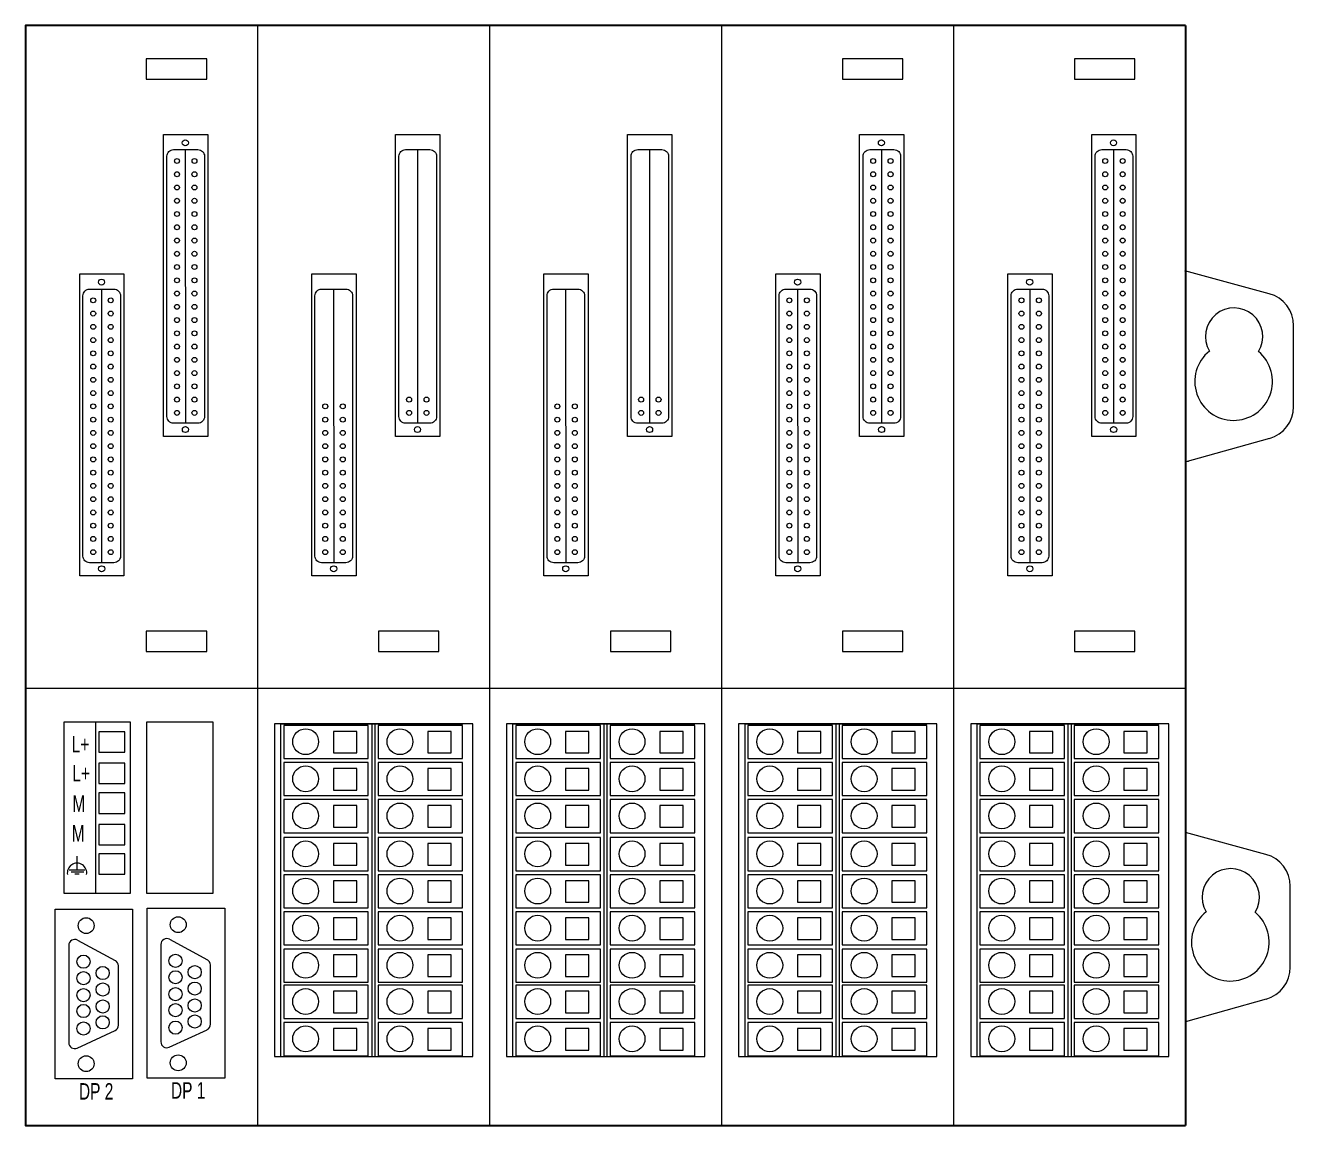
# Model space of a CAD drawing. Header units: millimetres. Extents: x 33157 to 59611, y -29750 to 1750.
# Drawn here: x 54864.7 to 55056, y -3821.6 to -3655.6 of the extents above; entities that cross this region are included whole.
import ezdxf

# ---------------------------------------------------------------- set-up
doc = ezdxf.new("R2010")
doc.units = ezdxf.units.MM
doc.layers.get('0').update_dxf_attribs({"lineweight": 18})
doc.layers.add('细实线', color=7, linetype='Continuous', lineweight=20)
doc.styles.add('HZ', font='arial.ttf')

msp = doc.modelspace()

# ---------------------------------------------------------------- linework, layer by layer
for p, q in [((54899.71, -3655.62), (54899.71, -3821.62)), ((54934.71, -3655.62), (54934.71, -3821.62)), ((54969.71, -3655.62), (54969.71, -3821.62)), ((54969.71, -3655.62), (54969.71, -3821.62)), ((54969.71, -3655.62), (54969.71, -3821.62)), ((55004.71, -3655.62), (55004.71, -3821.62)), ((55039.71, -3655.62), (55039.71, -3821.62)), ((55039.71, -3655.62), (55039.71, -3821.62)), ((55052.31, -3696.1), (55039.61, -3692.64)), ((55056, -3713.13), (55056, -3700.93)), ((55052.35, -3717.94), (55039.61, -3721.53)), ((55040, -3721.37), (55040.16, -3721.37)), ((54864.71, -3755.62), (55039.71, -3755.62)), ((54875.26, -3760.73), (54875.26, -3786.54)), ((54903.2, -3761.02), (54903.2, -3811.16)), ((54903.2, -3761.02), (54916.95, -3761.02)), ((54916.95, -3761.02), (54930.7, -3761.02)), ((54916.95, -3761.02), (54916.95, -3811.16)), ((54917.43, -3761.02), (54917.43, -3811.16)), ((54938.2, -3761.02), (54951.95, -3761.02)), ((54938.2, -3761.02), (54938.2, -3811.16)), ((54951.95, -3761.02), (54951.95, -3811.16)), ((54951.95, -3761.02), (54965.7, -3761.02)), ((54952.43, -3761.02), (54952.43, -3811.16)), ((54973.2, -3761.02), (54986.95, -3761.02)), ((54973.2, -3761.02), (54973.2, -3811.16)), ((54986.95, -3761.02), (54986.95, -3811.16)), ((54986.95, -3761.02), (55000.7, -3761.02)), ((54987.43, -3761.02), (54987.43, -3811.16)), ((55008.2, -3761.02), (55008.2, -3811.16)), ((55008.2, -3761.02), (55021.95, -3761.02)), ((55021.95, -3761.02), (55035.7, -3761.02)), ((55021.95, -3761.02), (55021.95, -3811.16)), ((55022.43, -3761.02), (55022.43, -3811.16)), ((55051.81, -3780.69), (55039.71, -3777.39)), ((54872.5, -3783.04), (54872.5, -3780.98)), ((54871.32, -3783.04), (54873.7, -3783.04)), ((54871.59, -3783.34), (54873.51, -3783.34)), ((54872.19, -3783.62), (54872.83, -3783.62)), ((55055.5, -3797.71), (55055.5, -3785.51)), ((54871.26, -3794.42), (54871.26, -3809.1)), ((54872.58, -3793.63), (54878.27, -3796.72)), ((54885.14, -3794.29), (54885.14, -3808.97)), ((54886.46, -3793.5), (54892.16, -3796.59)), ((54878.74, -3806.46), (54878.74, -3797.51)), ((54892.63, -3806.32), (54892.63, -3797.38)), ((55051.85, -3802.53), (55039.71, -3805.95)), ((54872.53, -3809.92), (54878.23, -3807.27)), ((54886.41, -3809.78), (54892.11, -3807.14)), ((54864.71, -3821.62), (54902.71, -3821.62))]:
    msp.add_line(p, q)
at = {"lineweight": 30}
msp.add_line((55039.71, -3655.62), (55039.71, -3821.62), dxfattribs=at)
msp.add_lwpolyline([(55039.71, -3655.62), (54864.71, -3655.62), (54864.71, -3821.62), (55039.71, -3821.62)], dxfattribs=at)
for points in [[(54882.95, -3660.66), (54882.95, -3663.73), (54892.07, -3663.73), (54892.07, -3660.66)], [(54987.95, -3660.66), (54987.95, -3663.73), (54997.07, -3663.73), (54997.07, -3660.66)], [(55022.95, -3660.66), (55022.95, -3663.73), (55032.07, -3663.73), (55032.07, -3660.66)], [(54882.95, -3746.99), (54882.95, -3750.07), (54892.07, -3750.07), (54892.07, -3746.99)], [(54917.95, -3746.99), (54917.95, -3750.07), (54927.07, -3750.07), (54927.07, -3746.99)], [(54952.95, -3746.99), (54952.95, -3750.07), (54962.07, -3750.07), (54962.07, -3746.99)], [(54987.95, -3746.99), (54987.95, -3750.07), (54997.07, -3750.07), (54997.07, -3746.99)], [(55022.95, -3746.99), (55022.95, -3750.07), (55032.07, -3750.07), (55032.07, -3746.99)], [(54870.49, -3760.73), (54870.49, -3786.54), (54880.56, -3786.54), (54880.56, -3760.73)], [(54882.99, -3760.73), (54882.99, -3786.54), (54893.05, -3786.54), (54893.05, -3760.73)], [(54875.77, -3762.2), (54875.77, -3765.28), (54879.7, -3765.28), (54879.7, -3762.2)], [(54902.29, -3761.02), (54902.29, -3811.16), (54932.18, -3811.16), (54932.18, -3761.02)], [(54903.69, -3761.23), (54903.69, -3766.23), (54916.43, -3766.23), (54916.43, -3761.23)], [(54911.16, -3762.13), (54911.16, -3765.38), (54914.68, -3765.38), (54914.68, -3762.13)], [(54917.92, -3761.23), (54917.92, -3766.23), (54930.66, -3766.23), (54930.66, -3761.23)], [(54925.4, -3762.13), (54925.4, -3765.38), (54928.91, -3765.38), (54928.91, -3762.13)], [(54937.29, -3761.02), (54937.29, -3811.16), (54967.18, -3811.16), (54967.18, -3761.02)], [(54938.69, -3761.23), (54938.69, -3766.23), (54951.43, -3766.23), (54951.43, -3761.23)], [(54946.16, -3762.13), (54946.16, -3765.38), (54949.68, -3765.38), (54949.68, -3762.13)], [(54952.92, -3761.23), (54952.92, -3766.23), (54965.66, -3766.23), (54965.66, -3761.23)], [(54960.4, -3762.13), (54960.4, -3765.38), (54963.91, -3765.38), (54963.91, -3762.13)], [(54972.29, -3761.02), (54972.29, -3811.16), (55002.18, -3811.16), (55002.18, -3761.02)], [(54973.69, -3761.23), (54973.69, -3766.23), (54986.43, -3766.23), (54986.43, -3761.23)], [(54981.16, -3762.13), (54981.16, -3765.38), (54984.68, -3765.38), (54984.68, -3762.13)], [(54987.92, -3761.23), (54987.92, -3766.23), (55000.66, -3766.23), (55000.66, -3761.23)], [(54995.4, -3762.13), (54995.4, -3765.38), (54998.91, -3765.38), (54998.91, -3762.13)], [(55007.29, -3761.02), (55007.29, -3811.16), (55037.18, -3811.16), (55037.18, -3761.02)], [(55008.69, -3761.23), (55008.69, -3766.23), (55021.43, -3766.23), (55021.43, -3761.23)], [(55016.16, -3762.13), (55016.16, -3765.38), (55019.68, -3765.38), (55019.68, -3762.13)], [(55022.92, -3761.23), (55022.92, -3766.23), (55035.66, -3766.23), (55035.66, -3761.23)], [(55030.4, -3762.13), (55030.4, -3765.38), (55033.91, -3765.38), (55033.91, -3762.13)], [(54875.77, -3766.94), (54875.77, -3770.02), (54879.7, -3770.02), (54879.7, -3766.94)], [(54903.69, -3766.83), (54903.69, -3771.83), (54916.43, -3771.83), (54916.43, -3766.83)], [(54911.16, -3767.73), (54911.16, -3770.98), (54914.68, -3770.98), (54914.68, -3767.73)], [(54917.92, -3766.83), (54917.92, -3771.83), (54930.66, -3771.83), (54930.66, -3766.83)], [(54925.4, -3767.73), (54925.4, -3770.98), (54928.91, -3770.98), (54928.91, -3767.73)], [(54938.69, -3766.83), (54938.69, -3771.83), (54951.43, -3771.83), (54951.43, -3766.83)], [(54946.16, -3767.73), (54946.16, -3770.98), (54949.68, -3770.98), (54949.68, -3767.73)], [(54952.92, -3766.83), (54952.92, -3771.83), (54965.66, -3771.83), (54965.66, -3766.83)], [(54960.4, -3767.73), (54960.4, -3770.98), (54963.91, -3770.98), (54963.91, -3767.73)], [(54973.69, -3766.83), (54973.69, -3771.83), (54986.43, -3771.83), (54986.43, -3766.83)], [(54981.16, -3767.73), (54981.16, -3770.98), (54984.68, -3770.98), (54984.68, -3767.73)], [(54987.92, -3766.83), (54987.92, -3771.83), (55000.66, -3771.83), (55000.66, -3766.83)], [(54995.4, -3767.73), (54995.4, -3770.98), (54998.91, -3770.98), (54998.91, -3767.73)], [(55008.69, -3766.83), (55008.69, -3771.83), (55021.43, -3771.83), (55021.43, -3766.83)], [(55016.16, -3767.73), (55016.16, -3770.98), (55019.68, -3770.98), (55019.68, -3767.73)], [(55022.92, -3766.83), (55022.92, -3771.83), (55035.66, -3771.83), (55035.66, -3766.83)], [(55030.4, -3767.73), (55030.4, -3770.98), (55033.91, -3770.98), (55033.91, -3767.73)], [(54875.77, -3771.43), (54875.77, -3774.51), (54879.7, -3774.51), (54879.7, -3771.43)], [(54903.69, -3772.43), (54903.69, -3777.43), (54916.43, -3777.43), (54916.43, -3772.43)], [(54911.16, -3773.33), (54911.16, -3776.58), (54914.68, -3776.58), (54914.68, -3773.33)], [(54917.92, -3772.43), (54917.92, -3777.43), (54930.66, -3777.43), (54930.66, -3772.43)], [(54925.4, -3773.33), (54925.4, -3776.58), (54928.91, -3776.58), (54928.91, -3773.33)], [(54938.69, -3772.43), (54938.69, -3777.43), (54951.43, -3777.43), (54951.43, -3772.43)], [(54946.16, -3773.33), (54946.16, -3776.58), (54949.68, -3776.58), (54949.68, -3773.33)], [(54952.92, -3772.43), (54952.92, -3777.43), (54965.66, -3777.43), (54965.66, -3772.43)], [(54960.4, -3773.33), (54960.4, -3776.58), (54963.91, -3776.58), (54963.91, -3773.33)], [(54973.69, -3772.43), (54973.69, -3777.43), (54986.43, -3777.43), (54986.43, -3772.43)], [(54981.16, -3773.33), (54981.16, -3776.58), (54984.68, -3776.58), (54984.68, -3773.33)], [(54987.92, -3772.43), (54987.92, -3777.43), (55000.66, -3777.43), (55000.66, -3772.43)], [(54995.4, -3773.33), (54995.4, -3776.58), (54998.91, -3776.58), (54998.91, -3773.33)], [(55008.69, -3772.43), (55008.69, -3777.43), (55021.43, -3777.43), (55021.43, -3772.43)], [(55016.16, -3773.33), (55016.16, -3776.58), (55019.68, -3776.58), (55019.68, -3773.33)], [(55022.92, -3772.43), (55022.92, -3777.43), (55035.66, -3777.43), (55035.66, -3772.43)], [(55030.4, -3773.33), (55030.4, -3776.58), (55033.91, -3776.58), (55033.91, -3773.33)], [(54875.77, -3776.17), (54875.77, -3779.25), (54879.7, -3779.25), (54879.7, -3776.17)], [(54903.69, -3778.16), (54903.69, -3783.16), (54916.43, -3783.16), (54916.43, -3778.16)], [(54911.16, -3779.06), (54911.16, -3782.31), (54914.68, -3782.31), (54914.68, -3779.06)], [(54917.92, -3778.16), (54917.92, -3783.16), (54930.66, -3783.16), (54930.66, -3778.16)], [(54925.4, -3779.06), (54925.4, -3782.31), (54928.91, -3782.31), (54928.91, -3779.06)], [(54938.69, -3778.16), (54938.69, -3783.16), (54951.43, -3783.16), (54951.43, -3778.16)], [(54946.16, -3779.06), (54946.16, -3782.31), (54949.68, -3782.31), (54949.68, -3779.06)], [(54952.92, -3778.16), (54952.92, -3783.16), (54965.66, -3783.16), (54965.66, -3778.16)], [(54960.4, -3779.06), (54960.4, -3782.31), (54963.91, -3782.31), (54963.91, -3779.06)], [(54973.69, -3778.16), (54973.69, -3783.16), (54986.43, -3783.16), (54986.43, -3778.16)], [(54981.16, -3779.06), (54981.16, -3782.31), (54984.68, -3782.31), (54984.68, -3779.06)], [(54987.92, -3778.16), (54987.92, -3783.16), (55000.66, -3783.16), (55000.66, -3778.16)], [(54995.4, -3779.06), (54995.4, -3782.31), (54998.91, -3782.31), (54998.91, -3779.06)], [(55008.69, -3778.16), (55008.69, -3783.16), (55021.43, -3783.16), (55021.43, -3778.16)], [(55016.16, -3779.06), (55016.16, -3782.31), (55019.68, -3782.31), (55019.68, -3779.06)], [(55022.92, -3778.16), (55022.92, -3783.16), (55035.66, -3783.16), (55035.66, -3778.16)], [(55030.4, -3779.06), (55030.4, -3782.31), (55033.91, -3782.31), (55033.91, -3779.06)], [(54875.77, -3780.62), (54875.77, -3783.69), (54879.7, -3783.69), (54879.7, -3780.62)], [(54903.69, -3783.76), (54903.69, -3788.76), (54916.43, -3788.76), (54916.43, -3783.76)], [(54911.16, -3784.66), (54911.16, -3787.91), (54914.68, -3787.91), (54914.68, -3784.66)], [(54917.92, -3783.76), (54917.92, -3788.76), (54930.66, -3788.76), (54930.66, -3783.76)], [(54925.4, -3784.66), (54925.4, -3787.91), (54928.91, -3787.91), (54928.91, -3784.66)], [(54938.69, -3783.76), (54938.69, -3788.76), (54951.43, -3788.76), (54951.43, -3783.76)], [(54946.16, -3784.66), (54946.16, -3787.91), (54949.68, -3787.91), (54949.68, -3784.66)], [(54952.92, -3783.76), (54952.92, -3788.76), (54965.66, -3788.76), (54965.66, -3783.76)], [(54960.4, -3784.66), (54960.4, -3787.91), (54963.91, -3787.91), (54963.91, -3784.66)], [(54973.69, -3783.76), (54973.69, -3788.76), (54986.43, -3788.76), (54986.43, -3783.76)], [(54981.16, -3784.66), (54981.16, -3787.91), (54984.68, -3787.91), (54984.68, -3784.66)], [(54987.92, -3783.76), (54987.92, -3788.76), (55000.66, -3788.76), (55000.66, -3783.76)], [(54995.4, -3784.66), (54995.4, -3787.91), (54998.91, -3787.91), (54998.91, -3784.66)], [(55008.69, -3783.76), (55008.69, -3788.76), (55021.43, -3788.76), (55021.43, -3783.76)], [(55016.16, -3784.66), (55016.16, -3787.91), (55019.68, -3787.91), (55019.68, -3784.66)], [(55022.92, -3783.76), (55022.92, -3788.76), (55035.66, -3788.76), (55035.66, -3783.76)], [(55030.4, -3784.66), (55030.4, -3787.91), (55033.91, -3787.91), (55033.91, -3784.66)], [(54869.18, -3788.96), (54880.89, -3788.96), (54880.89, -3814.57), (54869.18, -3814.57)], [(54883.06, -3788.83), (54894.77, -3788.83), (54894.77, -3814.44), (54883.06, -3814.44)], [(54903.69, -3789.36), (54903.69, -3794.36), (54916.43, -3794.36), (54916.43, -3789.36)], [(54917.92, -3789.36), (54917.92, -3794.36), (54930.66, -3794.36), (54930.66, -3789.36)], [(54938.69, -3789.36), (54938.69, -3794.36), (54951.43, -3794.36), (54951.43, -3789.36)], [(54952.92, -3789.36), (54952.92, -3794.36), (54965.66, -3794.36), (54965.66, -3789.36)], [(54973.69, -3789.36), (54973.69, -3794.36), (54986.43, -3794.36), (54986.43, -3789.36)], [(54987.92, -3789.36), (54987.92, -3794.36), (55000.66, -3794.36), (55000.66, -3789.36)], [(55008.69, -3789.36), (55008.69, -3794.36), (55021.43, -3794.36), (55021.43, -3789.36)], [(55022.92, -3789.36), (55022.92, -3794.36), (55035.66, -3794.36), (55035.66, -3789.36)], [(54911.16, -3790.26), (54911.16, -3793.51), (54914.68, -3793.51), (54914.68, -3790.26)], [(54925.4, -3790.26), (54925.4, -3793.51), (54928.91, -3793.51), (54928.91, -3790.26)], [(54946.16, -3790.26), (54946.16, -3793.51), (54949.68, -3793.51), (54949.68, -3790.26)], [(54960.4, -3790.26), (54960.4, -3793.51), (54963.91, -3793.51), (54963.91, -3790.26)], [(54981.16, -3790.26), (54981.16, -3793.51), (54984.68, -3793.51), (54984.68, -3790.26)], [(54995.4, -3790.26), (54995.4, -3793.51), (54998.91, -3793.51), (54998.91, -3790.26)], [(55016.16, -3790.26), (55016.16, -3793.51), (55019.68, -3793.51), (55019.68, -3790.26)], [(55030.4, -3790.26), (55030.4, -3793.51), (55033.91, -3793.51), (55033.91, -3790.26)], [(54903.69, -3794.97), (54903.69, -3799.97), (54916.43, -3799.97), (54916.43, -3794.97)], [(54917.92, -3794.97), (54917.92, -3799.97), (54930.66, -3799.97), (54930.66, -3794.97)], [(54938.69, -3794.97), (54938.69, -3799.97), (54951.43, -3799.97), (54951.43, -3794.97)], [(54952.92, -3794.97), (54952.92, -3799.97), (54965.66, -3799.97), (54965.66, -3794.97)], [(54973.69, -3794.97), (54973.69, -3799.97), (54986.43, -3799.97), (54986.43, -3794.97)], [(54987.92, -3794.97), (54987.92, -3799.97), (55000.66, -3799.97), (55000.66, -3794.97)], [(55008.69, -3794.97), (55008.69, -3799.97), (55021.43, -3799.97), (55021.43, -3794.97)], [(55022.92, -3794.97), (55022.92, -3799.97), (55035.66, -3799.97), (55035.66, -3794.97)], [(54911.16, -3795.87), (54911.16, -3799.12), (54914.68, -3799.12), (54914.68, -3795.87)], [(54925.4, -3795.87), (54925.4, -3799.12), (54928.91, -3799.12), (54928.91, -3795.87)], [(54946.16, -3795.87), (54946.16, -3799.12), (54949.68, -3799.12), (54949.68, -3795.87)], [(54960.4, -3795.87), (54960.4, -3799.12), (54963.91, -3799.12), (54963.91, -3795.87)], [(54981.16, -3795.87), (54981.16, -3799.12), (54984.68, -3799.12), (54984.68, -3795.87)], [(54995.4, -3795.87), (54995.4, -3799.12), (54998.91, -3799.12), (54998.91, -3795.87)], [(55016.16, -3795.87), (55016.16, -3799.12), (55019.68, -3799.12), (55019.68, -3795.87)], [(55030.4, -3795.87), (55030.4, -3799.12), (55033.91, -3799.12), (55033.91, -3795.87)], [(54903.69, -3800.44), (54903.69, -3805.44), (54916.43, -3805.44), (54916.43, -3800.44)], [(54917.92, -3800.44), (54917.92, -3805.44), (54930.66, -3805.44), (54930.66, -3800.44)], [(54938.69, -3800.44), (54938.69, -3805.44), (54951.43, -3805.44), (54951.43, -3800.44)], [(54952.92, -3800.44), (54952.92, -3805.44), (54965.66, -3805.44), (54965.66, -3800.44)], [(54973.69, -3800.44), (54973.69, -3805.44), (54986.43, -3805.44), (54986.43, -3800.44)], [(54987.92, -3800.44), (54987.92, -3805.44), (55000.66, -3805.44), (55000.66, -3800.44)], [(55008.69, -3800.44), (55008.69, -3805.44), (55021.43, -3805.44), (55021.43, -3800.44)], [(55022.92, -3800.44), (55022.92, -3805.44), (55035.66, -3805.44), (55035.66, -3800.44)], [(54911.16, -3801.33), (54911.16, -3804.59), (54914.68, -3804.59), (54914.68, -3801.33)], [(54925.4, -3801.33), (54925.4, -3804.59), (54928.91, -3804.59), (54928.91, -3801.33)], [(54946.16, -3801.33), (54946.16, -3804.59), (54949.68, -3804.59), (54949.68, -3801.33)], [(54960.4, -3801.33), (54960.4, -3804.59), (54963.91, -3804.59), (54963.91, -3801.33)], [(54981.16, -3801.33), (54981.16, -3804.59), (54984.68, -3804.59), (54984.68, -3801.33)], [(54995.4, -3801.33), (54995.4, -3804.59), (54998.91, -3804.59), (54998.91, -3801.33)], [(55016.16, -3801.33), (55016.16, -3804.59), (55019.68, -3804.59), (55019.68, -3801.33)], [(55030.4, -3801.33), (55030.4, -3804.59), (55033.91, -3804.59), (55033.91, -3801.33)], [(54903.69, -3806.06), (54903.69, -3811.06), (54916.43, -3811.06), (54916.43, -3806.06)], [(54917.92, -3806.06), (54917.92, -3811.06), (54930.66, -3811.06), (54930.66, -3806.06)], [(54938.69, -3806.06), (54938.69, -3811.06), (54951.43, -3811.06), (54951.43, -3806.06)], [(54952.92, -3806.06), (54952.92, -3811.06), (54965.66, -3811.06), (54965.66, -3806.06)], [(54973.69, -3806.06), (54973.69, -3811.06), (54986.43, -3811.06), (54986.43, -3806.06)], [(54987.92, -3806.06), (54987.92, -3811.06), (55000.66, -3811.06), (55000.66, -3806.06)], [(55008.69, -3806.06), (55008.69, -3811.06), (55021.43, -3811.06), (55021.43, -3806.06)], [(55022.92, -3806.06), (55022.92, -3811.06), (55035.66, -3811.06), (55035.66, -3806.06)], [(54911.16, -3806.96), (54911.16, -3810.21), (54914.68, -3810.21), (54914.68, -3806.96)], [(54925.4, -3806.96), (54925.4, -3810.21), (54928.91, -3810.21), (54928.91, -3806.96)], [(54946.16, -3806.96), (54946.16, -3810.21), (54949.68, -3810.21), (54949.68, -3806.96)], [(54960.4, -3806.96), (54960.4, -3810.21), (54963.91, -3810.21), (54963.91, -3806.96)], [(54981.16, -3806.96), (54981.16, -3810.21), (54984.68, -3810.21), (54984.68, -3806.96)], [(54995.4, -3806.96), (54995.4, -3810.21), (54998.91, -3810.21), (54998.91, -3806.96)], [(55016.16, -3806.96), (55016.16, -3810.21), (55019.68, -3810.21), (55019.68, -3806.96)], [(55030.4, -3806.96), (55030.4, -3810.21), (55033.91, -3810.21), (55033.91, -3806.96)]]:
    msp.add_lwpolyline(points, close=True)
for centre, radius in [((54906.98, -3763.69), 1.95), ((54921.21, -3763.69), 1.95), ((54941.98, -3763.69), 1.95), ((54956.21, -3763.69), 1.95), ((54976.98, -3763.69), 1.95), ((54991.21, -3763.69), 1.95), ((55011.98, -3763.69), 1.95), ((55026.21, -3763.69), 1.95), ((54906.98, -3769.29), 1.95), ((54921.21, -3769.29), 1.95), ((54941.98, -3769.29), 1.95), ((54956.21, -3769.29), 1.95), ((54976.98, -3769.29), 1.95), ((54991.21, -3769.29), 1.95), ((55011.98, -3769.29), 1.95), ((55026.21, -3769.29), 1.95), ((54906.98, -3774.89), 1.95), ((54921.21, -3774.89), 1.95), ((54941.98, -3774.89), 1.95), ((54956.21, -3774.89), 1.95), ((54976.98, -3774.89), 1.95), ((54991.21, -3774.89), 1.95), ((55011.98, -3774.89), 1.95), ((55026.21, -3774.89), 1.95), ((54906.98, -3780.62), 1.95), ((54921.21, -3780.62), 1.95), ((54941.98, -3780.62), 1.95), ((54956.21, -3780.62), 1.95), ((54976.98, -3780.62), 1.95), ((54991.21, -3780.62), 1.95), ((55011.98, -3780.62), 1.95), ((55026.21, -3780.62), 1.95), ((54906.98, -3786.22), 1.95), ((54921.21, -3786.22), 1.95), ((54941.98, -3786.22), 1.95), ((54956.21, -3786.22), 1.95), ((54976.98, -3786.22), 1.95), ((54991.21, -3786.22), 1.95), ((55011.98, -3786.22), 1.95), ((55026.21, -3786.22), 1.95), ((54873.88, -3791.44), 1.2), ((54887.76, -3791.3), 1.2), ((54906.98, -3791.82), 1.95), ((54921.21, -3791.82), 1.95), ((54941.98, -3791.82), 1.95), ((54956.21, -3791.82), 1.95), ((54976.98, -3791.82), 1.95), ((54991.21, -3791.82), 1.95), ((55011.98, -3791.82), 1.95), ((55026.21, -3791.82), 1.95), ((54873.47, -3796.88), 0.994), ((54887.36, -3796.75), 0.994), ((54906.98, -3797.43), 1.95), ((54921.21, -3797.43), 1.95), ((54941.98, -3797.43), 1.95), ((54956.21, -3797.43), 1.95), ((54976.98, -3797.43), 1.95), ((54991.21, -3797.43), 1.95), ((55011.98, -3797.43), 1.95), ((55026.21, -3797.43), 1.95), ((54873.47, -3799.36), 0.994), ((54876.37, -3798.59), 0.994), ((54887.36, -3799.23), 0.994), ((54890.25, -3798.46), 0.994), ((54873.47, -3801.92), 0.994), ((54876.37, -3801.07), 0.994), ((54887.36, -3801.79), 0.994), ((54890.25, -3800.94), 0.994), ((54906.98, -3802.9), 1.95), ((54921.21, -3802.9), 1.95), ((54941.98, -3802.9), 1.95), ((54956.21, -3802.9), 1.95), ((54976.98, -3802.9), 1.95), ((54991.21, -3802.9), 1.95), ((55011.98, -3802.9), 1.95), ((55026.21, -3802.9), 1.95), ((54876.37, -3803.63), 0.994), ((54890.25, -3803.5), 0.994), ((54873.47, -3804.33), 0.994), ((54887.36, -3804.2), 0.994), ((54873.47, -3806.97), 0.994), ((54876.37, -3806.04), 0.994), ((54887.36, -3806.83), 0.994), ((54890.25, -3805.91), 0.994), ((54906.98, -3808.52), 1.95), ((54921.21, -3808.52), 1.95), ((54941.98, -3808.52), 1.95), ((54956.21, -3808.52), 1.95), ((54976.98, -3808.52), 1.95), ((54991.21, -3808.52), 1.95), ((55011.98, -3808.52), 1.95), ((55026.21, -3808.52), 1.95), ((54873.88, -3812.27), 1.2), ((54887.76, -3812.14), 1.2)]:
    msp.add_circle(centre, radius)
for centre, radius, start, end in [((55051, -3700.93), 5, 0, 74.7449), ((55047.01, -3702.57), 4.32, 328.3, 210.6524), ((55046.95, -3709.35), 5.86, 128.6083, 50.3442), ((55051, -3713.13), 5, 285.7247, 360), ((55050.5, -3785.51), 5, 0, 74.7449), ((54872.5, -3783.49), 1.47, 350.3006, 189.6994), ((55046.51, -3787.16), 4.32, 328.3, 210.6524), ((55046.45, -3793.94), 5.86, 128.6083, 50.3442), ((54872.15, -3794.42), 0.895, 61.5158, 180), ((54886.04, -3794.29), 0.895, 61.5158, 180), ((54877.85, -3797.51), 0.895, 0, 61.5158), ((54891.73, -3797.38), 0.895, 0, 61.5158), ((55050.5, -3797.71), 5, 285.7247, 0), ((54877.85, -3806.46), 0.895, 294.9385, 0), ((54891.73, -3806.32), 0.895, 294.9385, 0), ((54872.15, -3809.1), 0.895, 180, 294.9385), ((54886.04, -3808.97), 0.895, 180, 294.9385)]:
    msp.add_arc(centre, radius, start, end)
at = {"layer": '细实线'}
for p, q in [((54899.71, -3655.62), (54899.71, -3821.62)), ((54899.71, -3655.62), (54899.71, -3821.62)), ((54969.71, -3655.62), (54969.71, -3821.62)), ((54888.83, -3674.39), (54888.85, -3715.67)), ((54923.83, -3674.39), (54923.85, -3715.67)), ((54958.83, -3674.39), (54958.85, -3715.67)), ((54958.83, -3674.39), (54958.85, -3715.67)), ((54993.83, -3674.39), (54993.85, -3715.67)), ((55028.83, -3674.39), (55028.85, -3715.67)), ((55028.83, -3674.39), (55028.85, -3715.67)), ((54876.19, -3695.41), (54876.21, -3736.69)), ((54911.19, -3695.41), (54911.21, -3736.69)), ((54946.19, -3695.41), (54946.21, -3736.69)), ((54946.19, -3695.41), (54946.21, -3736.69)), ((54981.19, -3695.41), (54981.21, -3736.69)), ((55016.19, -3695.41), (55016.21, -3736.69)), ((55016.19, -3695.41), (55016.21, -3736.69))]:
    msp.add_line(p, q, dxfattribs=at)
for points in [[(54885.54, -3672.1), (54892.21, -3672.1), (54892.21, -3717.64), (54885.54, -3717.64)], [(54920.54, -3672.1), (54927.21, -3672.1), (54927.21, -3717.64), (54920.54, -3717.64)], [(54955.54, -3672.1), (54962.21, -3672.1), (54962.21, -3717.64), (54955.54, -3717.64)], [(54990.54, -3672.1), (54997.21, -3672.1), (54997.21, -3717.64), (54990.54, -3717.64)], [(55025.54, -3672.1), (55032.21, -3672.1), (55032.21, -3717.64), (55025.54, -3717.64)], [(54872.91, -3693.12), (54879.58, -3693.12), (54879.58, -3738.66), (54872.91, -3738.66)], [(54907.91, -3693.12), (54914.58, -3693.12), (54914.58, -3738.66), (54907.91, -3738.66)], [(54942.91, -3693.12), (54949.58, -3693.12), (54949.58, -3738.66), (54942.91, -3738.66)], [(54977.91, -3693.12), (54984.58, -3693.12), (54984.58, -3738.66), (54977.91, -3738.66)], [(55012.91, -3693.12), (55019.58, -3693.12), (55019.58, -3738.66), (55012.91, -3738.66)]]:
    msp.add_lwpolyline(points, close=True, dxfattribs=at)
for points in [[(54887.06, -3674.36), (54890.72, -3674.36, -0.414214), (54891.72, -3675.36), (54891.72, -3714.64, -0.414214), (54890.72, -3715.64), (54887.06, -3715.64, -0.414214), (54886.06, -3714.64), (54886.06, -3675.36, -0.414214)], [(54922.06, -3674.36), (54925.72, -3674.36, -0.414214), (54926.72, -3675.36), (54926.72, -3714.64, -0.414214), (54925.72, -3715.64), (54922.06, -3715.64, -0.414214), (54921.06, -3714.64), (54921.06, -3675.36, -0.414214)], [(54957.06, -3674.36), (54960.72, -3674.36, -0.414214), (54961.72, -3675.36), (54961.72, -3714.64, -0.414214), (54960.72, -3715.64), (54957.06, -3715.64, -0.414214), (54956.06, -3714.64), (54956.06, -3675.36, -0.414214)], [(54992.06, -3674.36), (54995.72, -3674.36, -0.414214), (54996.72, -3675.36), (54996.72, -3714.64, -0.414214), (54995.72, -3715.64), (54992.06, -3715.64, -0.414214), (54991.06, -3714.64), (54991.06, -3675.36, -0.414214)], [(55027.06, -3674.36), (55030.72, -3674.36, -0.414214), (55031.72, -3675.36), (55031.72, -3714.64, -0.414214), (55030.72, -3715.64), (55027.06, -3715.64, -0.414214), (55026.06, -3714.64), (55026.06, -3675.36, -0.414214)], [(54874.39, -3695.41), (54878.05, -3695.41, -0.414214), (54879.05, -3696.41), (54879.05, -3735.69, -0.414214), (54878.05, -3736.69), (54874.39, -3736.69, -0.414214), (54873.39, -3735.69), (54873.39, -3696.41, -0.414214)], [(54909.39, -3695.41), (54913.05, -3695.41, -0.414214), (54914.05, -3696.41), (54914.05, -3735.69, -0.414214), (54913.05, -3736.69), (54909.39, -3736.69, -0.414214), (54908.39, -3735.69), (54908.39, -3696.41, -0.414214)], [(54944.39, -3695.41), (54948.05, -3695.41, -0.414214), (54949.05, -3696.41), (54949.05, -3735.69, -0.414214), (54948.05, -3736.69), (54944.39, -3736.69, -0.414214), (54943.39, -3735.69), (54943.39, -3696.41, -0.414214)], [(54979.39, -3695.41), (54983.05, -3695.41, -0.414214), (54984.05, -3696.41), (54984.05, -3735.69, -0.414214), (54983.05, -3736.69), (54979.39, -3736.69, -0.414214), (54978.39, -3735.69), (54978.39, -3696.41, -0.414214)], [(55014.39, -3695.41), (55018.05, -3695.41, -0.414214), (55019.05, -3696.41), (55019.05, -3735.69, -0.414214), (55018.05, -3736.69), (55014.39, -3736.69, -0.414214), (55013.39, -3735.69), (55013.39, -3696.41, -0.414214)]]:
    msp.add_lwpolyline(points, format="xyb", close=True, dxfattribs=at)
for centre, radius in [((54888.83, -3673.34), 0.462), ((54993.83, -3673.34), 0.462), ((55028.83, -3673.34), 0.462), ((54887.58, -3676.08), 0.373), ((54890.21, -3676.08), 0.373), ((54992.58, -3676.08), 0.373), ((54995.21, -3676.08), 0.373), ((55027.58, -3676.08), 0.373), ((55030.21, -3676.08), 0.373), ((54887.58, -3678.08), 0.373), ((54890.21, -3678.08), 0.373), ((54992.58, -3678.08), 0.373), ((54995.21, -3678.08), 0.373), ((55027.58, -3678.08), 0.373), ((55030.21, -3678.08), 0.373), ((54887.58, -3680.08), 0.373), ((54890.21, -3680.08), 0.373), ((54992.58, -3680.08), 0.373), ((54995.21, -3680.08), 0.373), ((55027.58, -3680.08), 0.373), ((55030.21, -3680.08), 0.373), ((54887.58, -3682.08), 0.373), ((54890.21, -3682.08), 0.373), ((54992.58, -3682.08), 0.373), ((54995.21, -3682.08), 0.373), ((55027.58, -3682.08), 0.373), ((55030.21, -3682.08), 0.373), ((54887.58, -3684.08), 0.373), ((54890.21, -3684.08), 0.373), ((54992.58, -3684.08), 0.373), ((54995.21, -3684.08), 0.373), ((55027.58, -3684.08), 0.373), ((55030.21, -3684.08), 0.373), ((54887.58, -3686.08), 0.373), ((54890.21, -3686.08), 0.373), ((54992.58, -3686.08), 0.373), ((54995.21, -3686.08), 0.373), ((55027.58, -3686.08), 0.373), ((55030.21, -3686.08), 0.373), ((54887.58, -3688.08), 0.373), ((54890.21, -3688.08), 0.373), ((54992.58, -3688.08), 0.373), ((54995.21, -3688.08), 0.373), ((55027.58, -3688.08), 0.373), ((55030.21, -3688.08), 0.373), ((54887.58, -3690.08), 0.373), ((54890.21, -3690.08), 0.373), ((54992.58, -3690.08), 0.373), ((54995.21, -3690.08), 0.373), ((55027.58, -3690.08), 0.373), ((55030.21, -3690.08), 0.373), ((54887.58, -3692.08), 0.373), ((54890.21, -3692.08), 0.373), ((54992.58, -3692.08), 0.373), ((54995.21, -3692.08), 0.373), ((55027.58, -3692.08), 0.373), ((55030.21, -3692.08), 0.373), ((54887.58, -3694.08), 0.373), ((54890.21, -3694.08), 0.373), ((54992.58, -3694.08), 0.373), ((54995.21, -3694.08), 0.373), ((55027.58, -3694.08), 0.373), ((55030.21, -3694.08), 0.373), ((54876.19, -3694.36), 0.462), ((54887.58, -3696.08), 0.373), ((54890.21, -3696.08), 0.373), ((54981.19, -3694.36), 0.462), ((54992.58, -3696.08), 0.373), ((54995.21, -3696.08), 0.373), ((55016.19, -3694.36), 0.462), ((55027.58, -3696.08), 0.373), ((55030.21, -3696.08), 0.373), ((54874.94, -3697.1), 0.373), ((54877.58, -3697.1), 0.373), ((54979.94, -3697.1), 0.373), ((54982.58, -3697.1), 0.373), ((55014.94, -3697.1), 0.373), ((55017.58, -3697.1), 0.373), ((54874.94, -3699.1), 0.373), ((54877.58, -3699.1), 0.373), ((54887.58, -3698.08), 0.373), ((54890.21, -3698.08), 0.373), ((54979.94, -3699.1), 0.373), ((54982.58, -3699.1), 0.373), ((54992.58, -3698.08), 0.373), ((54995.21, -3698.08), 0.373), ((55014.94, -3699.1), 0.373), ((55017.58, -3699.1), 0.373), ((55027.58, -3698.08), 0.373), ((55030.21, -3698.08), 0.373), ((54874.94, -3701.1), 0.373), ((54877.58, -3701.1), 0.373), ((54887.58, -3700.08), 0.373), ((54890.21, -3700.08), 0.373), ((54979.94, -3701.1), 0.373), ((54982.58, -3701.1), 0.373), ((54992.58, -3700.08), 0.373), ((54995.21, -3700.08), 0.373), ((55014.94, -3701.1), 0.373), ((55017.58, -3701.1), 0.373), ((55027.58, -3700.08), 0.373), ((55030.21, -3700.08), 0.373), ((54874.94, -3703.1), 0.373), ((54877.58, -3703.1), 0.373), ((54887.58, -3702.08), 0.373), ((54890.21, -3702.08), 0.373), ((54979.94, -3703.1), 0.373), ((54982.58, -3703.1), 0.373), ((54992.58, -3702.08), 0.373), ((54995.21, -3702.08), 0.373), ((55014.94, -3703.1), 0.373), ((55017.58, -3703.1), 0.373), ((55027.58, -3702.08), 0.373), ((55030.21, -3702.08), 0.373), ((54874.94, -3705.1), 0.373), ((54877.58, -3705.1), 0.373), ((54887.58, -3704.08), 0.373), ((54890.21, -3704.08), 0.373), ((54979.94, -3705.1), 0.373), ((54982.58, -3705.1), 0.373), ((54992.58, -3704.08), 0.373), ((54995.21, -3704.08), 0.373), ((55014.94, -3705.1), 0.373), ((55017.58, -3705.1), 0.373), ((55027.58, -3704.08), 0.373), ((55030.21, -3704.08), 0.373), ((54874.94, -3707.1), 0.373), ((54877.58, -3707.1), 0.373), ((54887.58, -3706.08), 0.373), ((54890.21, -3706.08), 0.373), ((54979.94, -3707.1), 0.373), ((54982.58, -3707.1), 0.373), ((54992.58, -3706.08), 0.373), ((54995.21, -3706.08), 0.373), ((55014.94, -3707.1), 0.373), ((55017.58, -3707.1), 0.373), ((55027.58, -3706.08), 0.373), ((55030.21, -3706.08), 0.373), ((54874.94, -3709.1), 0.373), ((54877.58, -3709.1), 0.373), ((54887.58, -3708.08), 0.373), ((54890.21, -3708.08), 0.373), ((54979.94, -3709.1), 0.373), ((54982.58, -3709.1), 0.373), ((54992.58, -3708.08), 0.373), ((54995.21, -3708.08), 0.373), ((55014.94, -3709.1), 0.373), ((55017.58, -3709.1), 0.373), ((55027.58, -3708.08), 0.373), ((55030.21, -3708.08), 0.373), ((54874.94, -3711.1), 0.373), ((54877.58, -3711.1), 0.373), ((54887.58, -3710.08), 0.373), ((54890.21, -3710.08), 0.373), ((54979.94, -3711.1), 0.373), ((54982.58, -3711.1), 0.373), ((54992.58, -3710.08), 0.373), ((54995.21, -3710.08), 0.373), ((55014.94, -3711.1), 0.373), ((55017.58, -3711.1), 0.373), ((55027.58, -3710.08), 0.373), ((55030.21, -3710.08), 0.373), ((54874.94, -3713.1), 0.373), ((54877.58, -3713.1), 0.373), ((54887.58, -3712.08), 0.373), ((54890.21, -3712.08), 0.373), ((54909.94, -3713.1), 0.373), ((54912.58, -3713.1), 0.373), ((54922.58, -3712.08), 0.373), ((54925.21, -3712.08), 0.373), ((54944.94, -3713.1), 0.373), ((54947.58, -3713.1), 0.373), ((54957.58, -3712.08), 0.373), ((54960.21, -3712.08), 0.373), ((54979.94, -3713.1), 0.373), ((54982.58, -3713.1), 0.373), ((54992.58, -3712.08), 0.373), ((54995.21, -3712.08), 0.373), ((55014.94, -3713.1), 0.373), ((55017.58, -3713.1), 0.373), ((55027.58, -3712.08), 0.373), ((55030.21, -3712.08), 0.373), ((54874.94, -3715.1), 0.373), ((54877.58, -3715.1), 0.373), ((54887.58, -3714.08), 0.373), ((54890.21, -3714.08), 0.373), ((54909.94, -3715.1), 0.373), ((54912.58, -3715.1), 0.373), ((54922.58, -3714.08), 0.373), ((54925.21, -3714.08), 0.373), ((54944.94, -3715.1), 0.373), ((54947.58, -3715.1), 0.373), ((54957.58, -3714.08), 0.373), ((54960.21, -3714.08), 0.373), ((54979.94, -3715.1), 0.373), ((54982.58, -3715.1), 0.373), ((54992.58, -3714.08), 0.373), ((54995.21, -3714.08), 0.373), ((55014.94, -3715.1), 0.373), ((55017.58, -3715.1), 0.373), ((55027.58, -3714.08), 0.373), ((55030.21, -3714.08), 0.373), ((54874.94, -3717.1), 0.373), ((54877.58, -3717.1), 0.373), ((54888.85, -3716.59), 0.462), ((54909.94, -3717.1), 0.373), ((54912.58, -3717.1), 0.373), ((54923.85, -3716.59), 0.462), ((54944.94, -3717.1), 0.373), ((54947.58, -3717.1), 0.373), ((54958.85, -3716.59), 0.462), ((54979.94, -3717.1), 0.373), ((54982.58, -3717.1), 0.373), ((54993.85, -3716.59), 0.462), ((55014.94, -3717.1), 0.373), ((55017.58, -3717.1), 0.373), ((55028.85, -3716.59), 0.462), ((54874.94, -3719.1), 0.373), ((54877.58, -3719.1), 0.373), ((54909.94, -3719.1), 0.373), ((54912.58, -3719.1), 0.373), ((54944.94, -3719.1), 0.373), ((54947.58, -3719.1), 0.373), ((54979.94, -3719.1), 0.373), ((54982.58, -3719.1), 0.373), ((55014.94, -3719.1), 0.373), ((55017.58, -3719.1), 0.373), ((54874.94, -3721.1), 0.373), ((54877.58, -3721.1), 0.373), ((54909.94, -3721.1), 0.373), ((54912.58, -3721.1), 0.373), ((54944.94, -3721.1), 0.373), ((54947.58, -3721.1), 0.373), ((54979.94, -3721.1), 0.373), ((54982.58, -3721.1), 0.373), ((55014.94, -3721.1), 0.373), ((55017.58, -3721.1), 0.373), ((54874.94, -3723.1), 0.373), ((54877.58, -3723.1), 0.373), ((54909.94, -3723.1), 0.373), ((54912.58, -3723.1), 0.373), ((54944.94, -3723.1), 0.373), ((54947.58, -3723.1), 0.373), ((54979.94, -3723.1), 0.373), ((54982.58, -3723.1), 0.373), ((55014.94, -3723.1), 0.373), ((55017.58, -3723.1), 0.373), ((54874.94, -3725.1), 0.373), ((54877.58, -3725.1), 0.373), ((54909.94, -3725.1), 0.373), ((54912.58, -3725.1), 0.373), ((54944.94, -3725.1), 0.373), ((54947.58, -3725.1), 0.373), ((54979.94, -3725.1), 0.373), ((54982.58, -3725.1), 0.373), ((55014.94, -3725.1), 0.373), ((55017.58, -3725.1), 0.373), ((54874.94, -3727.1), 0.373), ((54877.58, -3727.1), 0.373), ((54909.94, -3727.1), 0.373), ((54912.58, -3727.1), 0.373), ((54944.94, -3727.1), 0.373), ((54947.58, -3727.1), 0.373), ((54979.94, -3727.1), 0.373), ((54982.58, -3727.1), 0.373), ((55014.94, -3727.1), 0.373), ((55017.58, -3727.1), 0.373), ((54874.94, -3729.1), 0.373), ((54877.58, -3729.1), 0.373), ((54909.94, -3729.1), 0.373), ((54912.58, -3729.1), 0.373), ((54944.94, -3729.1), 0.373), ((54947.58, -3729.1), 0.373), ((54979.94, -3729.1), 0.373), ((54982.58, -3729.1), 0.373), ((55014.94, -3729.1), 0.373), ((55017.58, -3729.1), 0.373), ((54874.94, -3731.1), 0.373), ((54877.58, -3731.1), 0.373), ((54909.94, -3731.1), 0.373), ((54912.58, -3731.1), 0.373), ((54944.94, -3731.1), 0.373), ((54947.58, -3731.1), 0.373), ((54979.94, -3731.1), 0.373), ((54982.58, -3731.1), 0.373), ((55014.94, -3731.1), 0.373), ((55017.58, -3731.1), 0.373), ((54874.94, -3733.1), 0.373), ((54877.58, -3733.1), 0.373), ((54909.94, -3733.1), 0.373), ((54912.58, -3733.1), 0.373), ((54944.94, -3733.1), 0.373), ((54947.58, -3733.1), 0.373), ((54979.94, -3733.1), 0.373), ((54982.58, -3733.1), 0.373), ((55014.94, -3733.1), 0.373), ((55017.58, -3733.1), 0.373), ((54874.94, -3735.1), 0.373), ((54877.58, -3735.1), 0.373), ((54909.94, -3735.1), 0.373), ((54912.58, -3735.1), 0.373), ((54944.94, -3735.1), 0.373), ((54947.58, -3735.1), 0.373), ((54979.94, -3735.1), 0.373), ((54982.58, -3735.1), 0.373), ((55014.94, -3735.1), 0.373), ((55017.58, -3735.1), 0.373), ((54876.21, -3737.61), 0.462), ((54911.21, -3737.61), 0.462), ((54946.21, -3737.61), 0.462), ((54981.21, -3737.61), 0.462), ((55016.21, -3737.61), 0.462)]:
    msp.add_circle(centre, radius, dxfattribs=at)

# ---------------------------------------------------------------- texts
at = {"color": 7, "linetype": 'Continuous', "style": 'HZ', "width": 0.67}
for s, height, p in [('L+', 2.488, (54871.7, -3765.31)), ('L+', 2.488, (54871.8, -3769.69)), ('M', 2.49, (54871.8, -3774.28)), ('M', 2.49, (54871.7, -3778.77))]:
    msp.add_text(s, height=height, dxfattribs=at).set_placement(p)
at = {"color": 7, "linetype": 'Continuous', "char_height": 2.4883, "attachment_point": 7, "style": 'HZ'}
for s, insert, width in [('{\\W0.67;DP 2}', (54872.79, -3817.69), 7.3136), ('{\\W0.67;DP 1}', (54886.67, -3817.55), 6.8561)]:
    msp.add_mtext(s, dxfattribs=dict(at, insert=insert, width=width))

doc.saveas('drawing.dxf')
